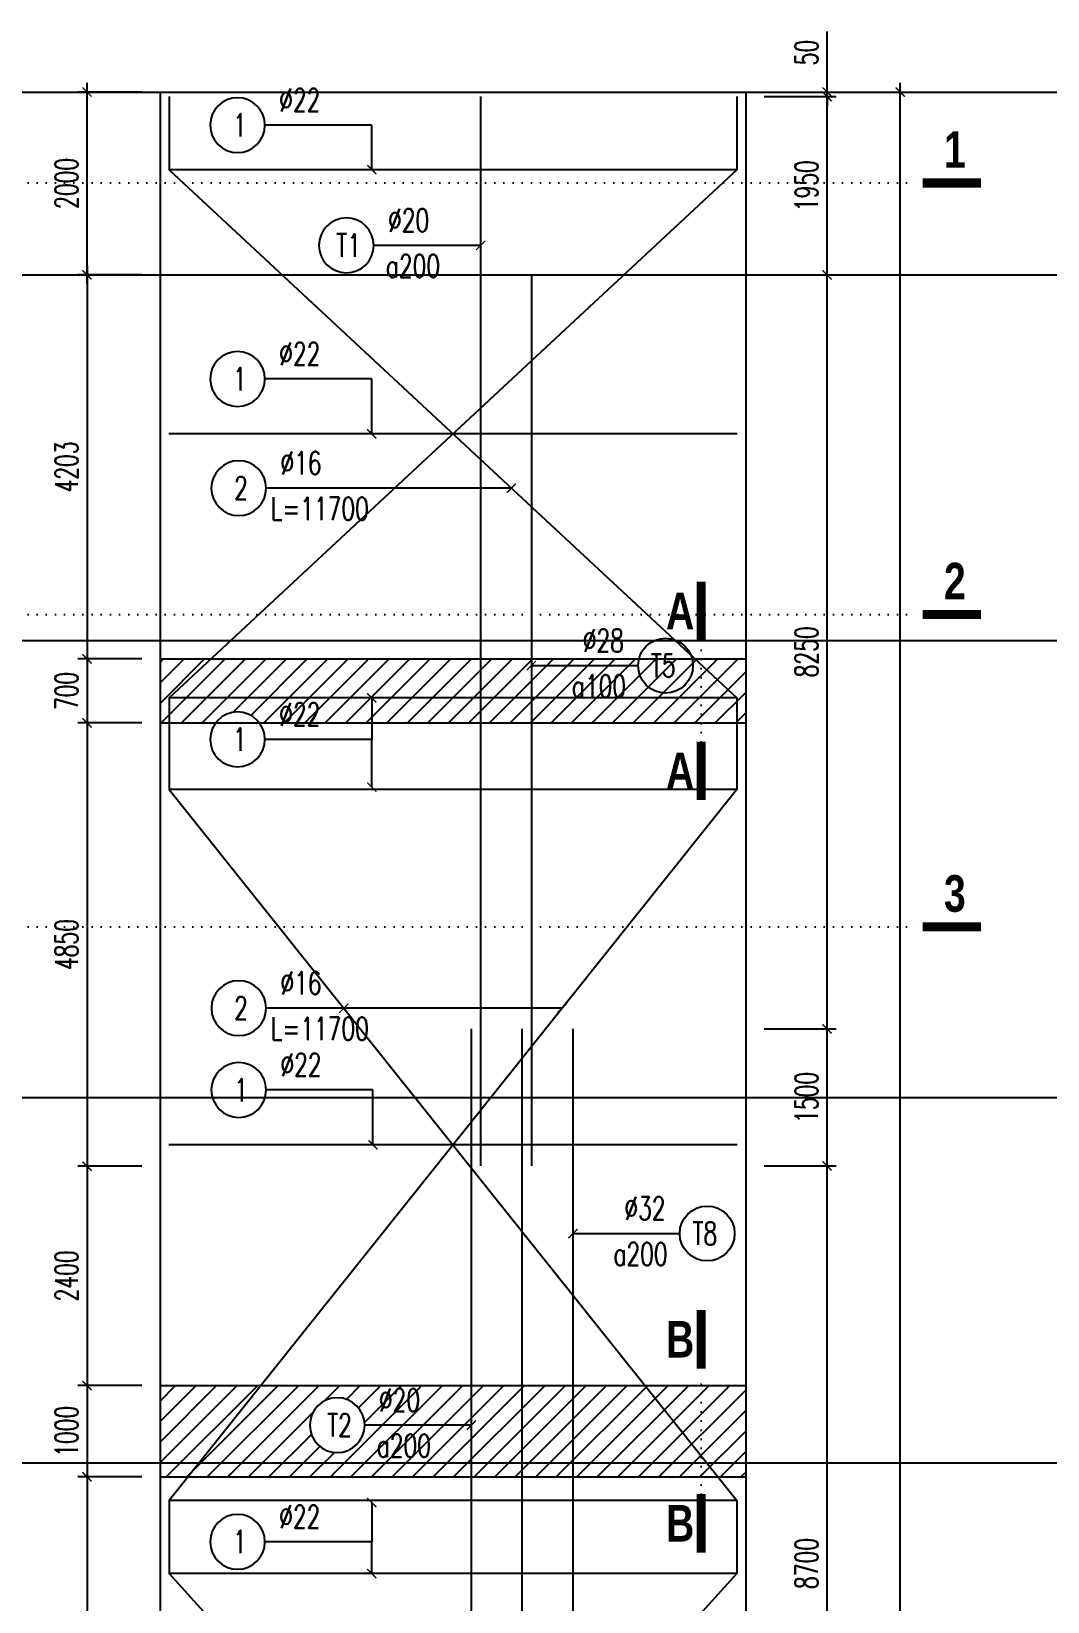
# Model space of a CAD drawing. Header units: millimetres. Extents: x -143570 to 58447, y -1448440 to -1202244.
# Drawn here: x -100369 to -89255, y -1231995 to -1214815 of the extents above; entities that cross this region are included whole.
import ezdxf
from ezdxf.enums import TextEntityAlignment as Align

# ---------------------------------------------------------------- set-up
doc = ezdxf.new("R2010")
doc.units = ezdxf.units.MM
doc.header["$LTSCALE"] = 30
doc.header["$PDMODE"] = 3
doc.linetypes.add('DOT', pattern=[0.25, 0, -0.25])
doc.layers.get('0').update_dxf_attribs({"lineweight": 9})
doc.layers.get('Defpoints').update_dxf_attribs({"lineweight": 9})
for name, color, linetype in [('ccu11-Chidan', 9, 'Continuous'), ('ccu11-Cotthep', 9, 'Continuous'), ('ccu11-Dim', 8, 'Continuous'), ('ccu11-Hatch', 8, 'Continuous'), ('ccu11-Manh', 8, 'Continuous'), ('ccu11-Thay', 7, 'Continuous'), ('ccu11-Thep', 4, 'Continuous'), ('ccu11-Thepdai', 6, 'Continuous')]:
    doc.layers.add(name, color=color, linetype=linetype)
doc.styles.add('ccu11-dim', font='vnsimli.shx', dxfattribs={"width": 0.65, "bigfont": 'bigfont.shx'})
doc.styles.add('ccu11-VnAvH-B', font='')
doc.styles.add('ccu11-vnsimple', font='vnsimple.shx', dxfattribs={"bigfont": 'bigfont.shx'})
doc.styles.add('ccu11_simli', font='vnsimli.shx', dxfattribs={"width": 0.8})
doc.styles.add('VnHelvetlnsH', font='')
doc.styles.get('ccu11-VnAvH-B').set_extended_font_data('.VnAvantH', bold=True)
doc.styles.get('VnHelvetlnsH').set_extended_font_data('.VnHelvetInsH', bold=True)
doc.dimstyles.new('ccu11-100', dxfattribs={"dimscale": 100, "dimtxt": 2.5, "dimasz": 1, "dimexe": 1, "dimexo": 2, "dimgap": 1, "dimtad": 1, "dimdec": 0, "dimdsep": 46, "dimtxsty": 'ccu11-dim', "dimblk": 'ARCHTICK', "dimcen": -1, "dimdle": 1, "dimclrd": 256, "dimclre": 256, "dimclrt": 3, "dimadec": 0, "dimazin": 2, "dimtfac": 0.1, "dimtdec": 0, "dimtmove": 0, "dimatfit": 1, "dimldrblk": 'ARCHTICK', "dimfxl": 1, "dimtvp": 0.833333, "dimtolj": 1, "dimtzin": 12, "dimarcsym": 0})
doc.dimstyles.new('ccu11-100(d16a100)', dxfattribs={"dimscale": 100, "dimtxt": 2.5, "dimasz": 1, "dimexe": 1, "dimexo": 2, "dimgap": 0.8, "dimtad": 1, "dimdec": 1, "dimdsep": 46, "dimtxsty": 'ccu11-dim', "dimblk": 'ARCHTICK', "dimcen": -1, "dimdle": 1, "dimclrd": 256, "dimclre": 256, "dimclrt": 3, "dimadec": 0, "dimazin": 2, "dimtfac": 0.1, "dimtdec": 1, "dimtmove": 0, "dimatfit": 1, "dimldrblk": 'ARCHTICK', "dimfxl": 1, "dimtvp": 0.833333, "dimtolj": 1, "dimtzin": 12, "dimarcsym": 0})

# ---------------------------------------------------------------- blocks, each defined once
blk = doc.blocks.new('_ARCHTICK')
at = {"color": 0, "linetype": 'ByBlock', "const_width": 0.15}
blk.add_lwpolyline([(-0.5, -0.5), (0.5, 0.5)], dxfattribs=at)
blk = doc.blocks.new('*D243')
at = {"layer": 'ccu11-Dim', "lineweight": -2, "transparency": 16777216}
for p, q in [((-99161, -1217478), (-99861, -1217478)), ((-99761, -1217378), (-99761, -1221781)), ((-99162, -1221681), (-99861, -1221681))]:
    blk.add_line(p, q, dxfattribs=at)
at = {"layer": 'Defpoints', "color": 0, "transparency": 16777216}
for p in [(-98961, -1217478), (-99761, -1221681), (-98962, -1221681)]:
    blk.add_point(p, dxfattribs=at)
at = {"layer": 'ccu11-Dim', "lineweight": -2, "transparency": 16777216, "xscale": 100, "yscale": 100, "zscale": 100}
for p, rotation in [((-99761, -1217478), 90), ((-99761, -1221681), 270)]:
    blk.add_blockref('_ARCHTICK', p, dxfattribs=dict(at, rotation=rotation))
at = {"layer": 'ccu11-Dim', "color": 3, "transparency": 16777216, "insert": (-99986, -1219580), "char_height": 250, "attachment_point": 5, "rotation": 90, "style": 'ccu11-dim'}
blk.add_mtext('\\A1;4203', dxfattribs=at)
blk = doc.blocks.new('*U9')
at = {"color": 3, "linetype": 'DOT', "ltscale": 10}
blk.add_line((0, 451), (0, 1283), dxfattribs=at)
at = {"color": 4, "const_width": 75}
for points in [[(0, 1763), (0, 1283)], [(0, 451), (0, -29)]]:
    blk.add_lwpolyline(points, dxfattribs=at)
at = {"color": 31, "style": 'VnHelvetlnsH'}
for tag, p in [('MC1', (-172, 1523)), ('MC2', (-172, 211))]:
    blk.add_attdef(tag, text='', height=300, dxfattribs=at).set_placement(p, align=Align.MIDDLE_CENTER)
blk = doc.blocks.new('*D244')
at = {"layer": 'ccu11-Dim', "lineweight": -2, "transparency": 16777216}
for p, q in [((-91667, -1215478), (-91667, -1214815)), ((-92355, -1215478), (-91567, -1215478)), ((-92355, -1215528), (-91567, -1215528)), ((-91667, -1215528), (-91667, -1215478)), ((-91667, -1215528), (-91667, -1215628))]:
    blk.add_line(p, q, dxfattribs=at)
at = {"layer": 'Defpoints', "color": 0, "transparency": 16777216}
for p in [(-92555, -1215478), (-92555, -1215528), (-91667, -1215478)]:
    blk.add_point(p, dxfattribs=at)
at = {"layer": 'ccu11-Dim', "lineweight": -2, "transparency": 16777216, "xscale": 100, "yscale": 100, "zscale": 100}
for p, rotation in [((-91667, -1215478), 270), ((-91667, -1215528), 90)]:
    blk.add_blockref('_ARCHTICK', p, dxfattribs=dict(at, rotation=rotation))
at = {"layer": 'ccu11-Dim', "color": 3, "transparency": 16777216, "insert": (-91892, -1215046), "char_height": 250, "attachment_point": 5, "rotation": 90, "style": 'ccu11-dim'}
blk.add_mtext('\\A1;50', dxfattribs=at)
blk = doc.blocks.new('*D245')
at = {"layer": 'ccu11-Dim', "lineweight": -2, "transparency": 16777216}
for p, q in [((-90867, -1251578), (-90867, -1215378)), ((-91467, -1215478), (-90767, -1215478)), ((-91467, -1251478), (-90767, -1251478))]:
    blk.add_line(p, q, dxfattribs=at)
at = {"layer": 'Defpoints', "color": 0, "transparency": 16777216}
for p in [(-91667, -1215478), (-90867, -1215478), (-91667, -1251478)]:
    blk.add_point(p, dxfattribs=at)
at = {"layer": 'ccu11-Dim', "lineweight": -2, "transparency": 16777216, "xscale": 100, "yscale": 100, "zscale": 100}
for p, rotation in [((-90867, -1215478), 90), ((-90867, -1251478), 270)]:
    blk.add_blockref('_ARCHTICK', p, dxfattribs=dict(at, rotation=rotation))
at = {"layer": 'ccu11-Dim', "color": 3, "transparency": 16777216, "insert": (-91092, -1233478), "char_height": 250, "attachment_point": 5, "rotation": 90, "style": 'ccu11-dim'}
blk.add_mtext('\\A1;36000', dxfattribs=at)
blk = doc.blocks.new('SHD')
at = {"layer": 'ccu11-Cotthep'}
blk.add_circle((300, 0), 300, dxfattribs=at)
at = {"layer": 'ccu11-Cotthep', "color": 31, "style": 'ccu11_simli', "width": 0.8}
blk.add_attdef('DK', text='', height=250, dxfattribs=at).set_placement((-101, 65), align=Align.BOTTOM_RIGHT)
blk.add_attdef('KH', text='', height=250, dxfattribs=at).set_placement((300, 0), align=Align.MIDDLE)
blk.add_attdef('KC', text='', height=250, dxfattribs=at).set_placement((-101, -142), align=Align.TOP_RIGHT)
blk = doc.blocks.new('*D246')
at = {"layer": 'ccu11-Dim', "lineweight": -2, "transparency": 16777216}
for p, q in [((-99761, -1229531), (-99761, -1230731)), ((-99162, -1229631), (-99861, -1229631)), ((-99161, -1230631), (-99861, -1230631))]:
    blk.add_line(p, q, dxfattribs=at)
at = {"layer": 'Defpoints', "color": 0, "transparency": 16777216}
for p in [(-98962, -1229631), (-99761, -1230631), (-98961, -1230631)]:
    blk.add_point(p, dxfattribs=at)
at = {"layer": 'ccu11-Dim', "lineweight": -2, "transparency": 16777216, "xscale": 100, "yscale": 100, "zscale": 100}
for p, rotation in [((-99761, -1229631), 90), ((-99761, -1230631), 270)]:
    blk.add_blockref('_ARCHTICK', p, dxfattribs=dict(at, rotation=rotation))
at = {"layer": 'ccu11-Dim', "color": 3, "transparency": 16777216, "insert": (-99986, -1230131), "char_height": 250, "attachment_point": 5, "rotation": 90, "style": 'ccu11-dim'}
blk.add_mtext('\\A1;1000', dxfattribs=at)
blk = doc.blocks.new('*U18')
at = {"color": 3, "linetype": 'DOT', "ltscale": 10}
blk.add_line((0, 253), (0, 1283), dxfattribs=at)
at = {"color": 4, "const_width": 75}
for points in [[(0, 1763), (0, 1283)], [(0, 253), (0, -227)]]:
    blk.add_lwpolyline(points, dxfattribs=at)
at = {"color": 31, "style": 'VnHelvetlnsH'}
for tag, p in [('MC1', (-172, 1523)), ('MC2', (-172, 13))]:
    blk.add_attdef(tag, text='', height=300, dxfattribs=at).set_placement(p, align=Align.MIDDLE_CENTER)
blk = doc.blocks.new('*D253')
at = {"layer": 'ccu11-Dim', "lineweight": -2, "transparency": 16777216}
for p, q in [((-99761, -1222281), (-99761, -1227331)), ((-99161, -1222381), (-99861, -1222381)), ((-99161, -1227231), (-99861, -1227231))]:
    blk.add_line(p, q, dxfattribs=at)
at = {"layer": 'Defpoints', "color": 0, "transparency": 16777216}
for p in [(-98961, -1222381), (-99761, -1227231), (-98961, -1227231)]:
    blk.add_point(p, dxfattribs=at)
at = {"layer": 'ccu11-Dim', "lineweight": -2, "transparency": 16777216, "xscale": 100, "yscale": 100, "zscale": 100}
for p, rotation in [((-99761, -1222381), 90), ((-99761, -1227231), 270)]:
    blk.add_blockref('_ARCHTICK', p, dxfattribs=dict(at, rotation=rotation))
at = {"layer": 'ccu11-Dim', "color": 3, "transparency": 16777216, "insert": (-99986, -1224806), "char_height": 250, "attachment_point": 5, "rotation": 90, "style": 'ccu11-dim'}
blk.add_mtext('\\A1;4850', dxfattribs=at)
blk = doc.blocks.new('*D254')
at = {"layer": 'ccu11-Dim', "lineweight": -2, "transparency": 16777216}
for p, q in [((-99761, -1217578), (-99761, -1215378)), ((-99161, -1215478), (-99861, -1215478)), ((-99161, -1217478), (-99861, -1217478))]:
    blk.add_line(p, q, dxfattribs=at)
at = {"layer": 'Defpoints', "color": 0, "transparency": 16777216}
for p in [(-99761, -1215478), (-98961, -1215478), (-98961, -1217478)]:
    blk.add_point(p, dxfattribs=at)
at = {"layer": 'ccu11-Dim', "lineweight": -2, "transparency": 16777216, "xscale": 100, "yscale": 100, "zscale": 100}
for p, rotation in [((-99761, -1215478), 90), ((-99761, -1217478), 270)]:
    blk.add_blockref('_ARCHTICK', p, dxfattribs=dict(at, rotation=rotation))
at = {"layer": 'ccu11-Dim', "color": 3, "transparency": 16777216, "insert": (-99986, -1216478), "char_height": 250, "attachment_point": 5, "rotation": 90, "style": 'ccu11-dim'}
blk.add_mtext('\\A1;2000', dxfattribs=at)
blk = doc.blocks.new('*D255')
at = {"layer": 'ccu11-Dim', "lineweight": -2, "transparency": 16777216}
for p, q in [((-99761, -1221581), (-99761, -1222481)), ((-99162, -1221681), (-99861, -1221681)), ((-99162, -1222381), (-99861, -1222381))]:
    blk.add_line(p, q, dxfattribs=at)
at = {"layer": 'Defpoints', "color": 0, "transparency": 16777216}
for p in [(-98962, -1221681), (-99761, -1222381), (-98962, -1222381)]:
    blk.add_point(p, dxfattribs=at)
at = {"layer": 'ccu11-Dim', "lineweight": -2, "transparency": 16777216, "xscale": 100, "yscale": 100, "zscale": 100}
for p, rotation in [((-99761, -1221681), 90), ((-99761, -1222381), 270)]:
    blk.add_blockref('_ARCHTICK', p, dxfattribs=dict(at, rotation=rotation))
at = {"layer": 'ccu11-Dim', "color": 3, "transparency": 16777216, "insert": (-99986, -1222031), "char_height": 250, "attachment_point": 5, "rotation": 90, "style": 'ccu11-dim'}
blk.add_mtext('\\A1;700', dxfattribs=at)
blk = doc.blocks.new('*D256')
at = {"layer": 'ccu11-Dim', "lineweight": -2, "transparency": 16777216}
for p, q in [((-99761, -1227131), (-99761, -1229731)), ((-99161, -1227231), (-99861, -1227231)), ((-99162, -1229631), (-99861, -1229631))]:
    blk.add_line(p, q, dxfattribs=at)
at = {"layer": 'Defpoints', "color": 0, "transparency": 16777216}
for p in [(-98961, -1227231), (-99761, -1229631), (-98962, -1229631)]:
    blk.add_point(p, dxfattribs=at)
at = {"layer": 'ccu11-Dim', "lineweight": -2, "transparency": 16777216, "xscale": 100, "yscale": 100, "zscale": 100}
for p, rotation in [((-99761, -1227231), 90), ((-99761, -1229631), 270)]:
    blk.add_blockref('_ARCHTICK', p, dxfattribs=dict(at, rotation=rotation))
at = {"layer": 'ccu11-Dim', "color": 3, "transparency": 16777216, "insert": (-99986, -1228431), "char_height": 250, "attachment_point": 5, "rotation": 90, "style": 'ccu11-dim'}
blk.add_mtext('\\A1;2400', dxfattribs=at)
blk = doc.blocks.new('*D257')
at = {"layer": 'ccu11-Dim', "lineweight": -2, "transparency": 16777216}
for p, q in [((-99761, -1230528), (-99761, -1242628)), ((-99161, -1230628), (-99861, -1230628)), ((-99161, -1242528), (-99861, -1242528))]:
    blk.add_line(p, q, dxfattribs=at)
at = {"layer": 'Defpoints', "color": 0, "transparency": 16777216}
for p in [(-98961, -1230628), (-99761, -1242528), (-98961, -1242528)]:
    blk.add_point(p, dxfattribs=at)
at = {"layer": 'ccu11-Dim', "lineweight": -2, "transparency": 16777216, "xscale": 100, "yscale": 100, "zscale": 100}
for p, rotation in [((-99761, -1230628), 90), ((-99761, -1242528), 270)]:
    blk.add_blockref('_ARCHTICK', p, dxfattribs=dict(at, rotation=rotation))
at = {"layer": 'ccu11-Dim', "color": 3, "transparency": 16777216, "insert": (-99986, -1236578), "char_height": 250, "attachment_point": 5, "rotation": 90, "style": 'ccu11-dim'}
blk.add_mtext('\\A1;11900', dxfattribs=at)
blk = doc.blocks.new('*D267')
at = {"layer": 'ccu11-Dim', "lineweight": -2, "transparency": 16777216}
for p, q in [((-91667, -1236028), (-91667, -1227128)), ((-92355, -1227228), (-91567, -1227228)), ((-92355, -1235928), (-91567, -1235928))]:
    blk.add_line(p, q, dxfattribs=at)
at = {"layer": 'Defpoints', "color": 0, "transparency": 16777216}
for p in [(-92555, -1227228), (-91667, -1227228), (-92555, -1235928)]:
    blk.add_point(p, dxfattribs=at)
at = {"layer": 'ccu11-Dim', "lineweight": -2, "transparency": 16777216, "xscale": 100, "yscale": 100, "zscale": 100}
for p, rotation in [((-91667, -1227228), 90), ((-91667, -1235928), 270)]:
    blk.add_blockref('_ARCHTICK', p, dxfattribs=dict(at, rotation=rotation))
at = {"layer": 'ccu11-Dim', "color": 3, "transparency": 16777216, "insert": (-91892, -1231578), "char_height": 250, "attachment_point": 5, "rotation": 90, "style": 'ccu11-dim'}
blk.add_mtext('\\A1;8700', dxfattribs=at)
blk = doc.blocks.new('*D268')
at = {"layer": 'ccu11-Dim', "lineweight": -2, "transparency": 16777216}
for p, q in [((-92355, -1225728), (-91567, -1225728)), ((-91667, -1227328), (-91667, -1225628)), ((-92355, -1227228), (-91567, -1227228))]:
    blk.add_line(p, q, dxfattribs=at)
at = {"layer": 'Defpoints', "color": 0, "transparency": 16777216}
for p in [(-92555, -1225728), (-91667, -1225728), (-92555, -1227228)]:
    blk.add_point(p, dxfattribs=at)
at = {"layer": 'ccu11-Dim', "lineweight": -2, "transparency": 16777216, "xscale": 100, "yscale": 100, "zscale": 100}
for p, rotation in [((-91667, -1225728), 90), ((-91667, -1227228), 270)]:
    blk.add_blockref('_ARCHTICK', p, dxfattribs=dict(at, rotation=rotation))
at = {"layer": 'ccu11-Dim', "color": 3, "transparency": 16777216, "insert": (-91892, -1226478), "char_height": 250, "attachment_point": 5, "rotation": 90, "style": 'ccu11-dim'}
blk.add_mtext('\\A1;1500', dxfattribs=at)
blk = doc.blocks.new('*D269')
at = {"layer": 'ccu11-Dim', "lineweight": -2, "transparency": 16777216}
for p, q in [((-92355, -1217478), (-91567, -1217478)), ((-91667, -1225828), (-91667, -1217378)), ((-92355, -1225728), (-91567, -1225728))]:
    blk.add_line(p, q, dxfattribs=at)
at = {"layer": 'Defpoints', "color": 0, "transparency": 16777216}
for p in [(-92555, -1217478), (-91667, -1217478), (-92555, -1225728)]:
    blk.add_point(p, dxfattribs=at)
at = {"layer": 'ccu11-Dim', "lineweight": -2, "transparency": 16777216, "xscale": 100, "yscale": 100, "zscale": 100}
for p, rotation in [((-91667, -1217478), 90), ((-91667, -1225728), 270)]:
    blk.add_blockref('_ARCHTICK', p, dxfattribs=dict(at, rotation=rotation))
at = {"layer": 'ccu11-Dim', "color": 3, "transparency": 16777216, "insert": (-91892, -1221603), "char_height": 250, "attachment_point": 5, "rotation": 90, "style": 'ccu11-dim'}
blk.add_mtext('\\A1;8250', dxfattribs=at)
blk = doc.blocks.new('*D270')
at = {"layer": 'ccu11-Dim', "lineweight": -2, "transparency": 16777216}
for p, q in [((-91667, -1217578), (-91667, -1215428)), ((-92355, -1215528), (-91567, -1215528)), ((-92355, -1217478), (-91567, -1217478))]:
    blk.add_line(p, q, dxfattribs=at)
at = {"layer": 'Defpoints', "color": 0, "transparency": 16777216}
for p in [(-92555, -1215528), (-91667, -1215528), (-92555, -1217478)]:
    blk.add_point(p, dxfattribs=at)
at = {"layer": 'ccu11-Dim', "lineweight": -2, "transparency": 16777216, "xscale": 100, "yscale": 100, "zscale": 100}
for p, rotation in [((-91667, -1215528), 90), ((-91667, -1217478), 270)]:
    blk.add_blockref('_ARCHTICK', p, dxfattribs=dict(at, rotation=rotation))
at = {"layer": 'ccu11-Dim', "color": 3, "transparency": 16777216, "insert": (-91892, -1216503), "char_height": 250, "attachment_point": 5, "rotation": 90, "style": 'ccu11-dim'}
blk.add_mtext('\\A1;1950', dxfattribs=at)
blk = doc.blocks.new('*U271')
at = {"color": 3, "linetype": 'DOT', "ltscale": 10}
blk.add_line((-2125, 0), (12722, 0), dxfattribs=at)
at = {"color": 4, "const_width": 75}
for points in [[(-2605, 0), (-2125, 0)], [(12722, 0), (13201, 0)]]:
    blk.add_lwpolyline(points, dxfattribs=at)
at = {"color": 31, "style": 'VnHelvetlnsH'}
for tag, p in [('MC3', (-2341, 274)), ('MC4', (12985, 274))]:
    blk.add_attdef(tag, text='', height=300, dxfattribs=at).set_placement(p, align=Align.MIDDLE_CENTER)
blk = doc.blocks.new('*D1102')
at = {"layer": 'ccu11-Thay', "lineweight": -2, "transparency": 16777216}
for p, q in [((-88571, -1215378), (-88571, -1217578)), ((-109577, -1215478), (-88471, -1215478)), ((-109577, -1217478), (-88471, -1217478))]:
    blk.add_line(p, q, dxfattribs=at)
at = {"layer": 'Defpoints', "color": 0, "transparency": 16777216}
for p in [(-109777, -1215478), (-109777, -1217478), (-88571, -1217478)]:
    blk.add_point(p, dxfattribs=at)
at = {"layer": 'ccu11-Thay', "lineweight": -2, "transparency": 16777216, "xscale": 100, "yscale": 100, "zscale": 100}
for p, rotation in [((-88571, -1215478), 90), ((-88571, -1217478), 270)]:
    blk.add_blockref('_ARCHTICK', p, dxfattribs=dict(at, rotation=rotation))
at = {"layer": 'ccu11-Thay', "color": 3, "transparency": 16777216, "insert": (-88841, -1216478), "char_height": 250, "attachment_point": 5, "rotation": 90, "style": 'ccu11-dim'}
blk.add_mtext('\\A1;2000(`16A100)', dxfattribs=at)
blk = doc.blocks.new('*D1103')
at = {"layer": 'ccu11-Thay', "lineweight": -2, "transparency": 16777216}
for p, q in [((-88120, -1215378), (-88120, -1221578)), ((-109577, -1215478), (-88020, -1215478)), ((-109577, -1221478), (-88020, -1221478))]:
    blk.add_line(p, q, dxfattribs=at)
at = {"layer": 'Defpoints', "color": 0, "transparency": 16777216}
for p in [(-109777, -1215478), (-109777, -1221478), (-88120, -1221478)]:
    blk.add_point(p, dxfattribs=at)
at = {"layer": 'ccu11-Thay', "lineweight": -2, "transparency": 16777216, "xscale": 100, "yscale": 100, "zscale": 100}
for p, rotation in [((-88120, -1215478), 90), ((-88120, -1221478), 270)]:
    blk.add_blockref('_ARCHTICK', p, dxfattribs=dict(at, rotation=rotation))
at = {"layer": 'ccu11-Thay', "color": 3, "transparency": 16777216, "insert": (-88391, -1218478), "char_height": 250, "attachment_point": 5, "rotation": 90, "style": 'ccu11-dim'}
blk.add_mtext('\\A1;6000(`16A100)', dxfattribs=at)
blk = doc.blocks.new('*D1105')
at = {"layer": 'ccu11-Thay', "lineweight": -2, "transparency": 16777216}
for p, q in [((-85548, -1215378), (-85548, -1230578)), ((-109577, -1215478), (-85448, -1215478)), ((-109577, -1230478), (-85448, -1230478))]:
    blk.add_line(p, q, dxfattribs=at)
at = {"layer": 'Defpoints', "color": 0, "transparency": 16777216}
for p in [(-109777, -1215478), (-109777, -1230478), (-85548, -1230478)]:
    blk.add_point(p, dxfattribs=at)
at = {"layer": 'ccu11-Thay', "lineweight": -2, "transparency": 16777216, "xscale": 100, "yscale": 100, "zscale": 100}
for p, rotation in [((-85548, -1215478), 90), ((-85548, -1230478), 270)]:
    blk.add_blockref('_ARCHTICK', p, dxfattribs=dict(at, rotation=rotation))
at = {"layer": 'ccu11-Thay', "color": 3, "transparency": 16777216, "insert": (-85818, -1222978), "char_height": 250, "attachment_point": 5, "rotation": 90, "style": 'ccu11-dim'}
blk.add_mtext('\\A1;15000(`16A100)', dxfattribs=at)
blk = doc.blocks.new('*D1106')
at = {"layer": 'ccu11-Thay', "lineweight": -2, "transparency": 16777216}
for p, q in [((-87360, -1215378), (-87360, -1226578)), ((-109577, -1215478), (-87260, -1215478)), ((-109577, -1226478), (-87260, -1226478))]:
    blk.add_line(p, q, dxfattribs=at)
at = {"layer": 'Defpoints', "color": 0, "transparency": 16777216}
for p in [(-109777, -1215478), (-109777, -1226478), (-87360, -1226478)]:
    blk.add_point(p, dxfattribs=at)
at = {"layer": 'ccu11-Thay', "lineweight": -2, "transparency": 16777216, "xscale": 100, "yscale": 100, "zscale": 100}
for p, rotation in [((-87360, -1215478), 90), ((-87360, -1226478), 270)]:
    blk.add_blockref('_ARCHTICK', p, dxfattribs=dict(at, rotation=rotation))
at = {"layer": 'ccu11-Thay', "color": 3, "transparency": 16777216, "insert": (-87631, -1220978), "char_height": 250, "attachment_point": 5, "rotation": 90, "style": 'ccu11-dim'}
blk.add_mtext('\\A1;11000(`16A100)', dxfattribs=at)
blk = doc.blocks.new('*D1107')
at = {"layer": 'ccu11-Thay', "lineweight": -2, "transparency": 16777216}
for p, q in [((-85031, -1215378), (-85031, -1242578)), ((-109577, -1215478), (-84931, -1215478)), ((-109577, -1242478), (-84931, -1242478))]:
    blk.add_line(p, q, dxfattribs=at)
at = {"layer": 'Defpoints', "color": 0, "transparency": 16777216}
for p in [(-109777, -1215478), (-109777, -1242478), (-85031, -1242478)]:
    blk.add_point(p, dxfattribs=at)
at = {"layer": 'ccu11-Thay', "lineweight": -2, "transparency": 16777216, "xscale": 100, "yscale": 100, "zscale": 100}
for p, rotation in [((-85031, -1215478), 90), ((-85031, -1242478), 270)]:
    blk.add_blockref('_ARCHTICK', p, dxfattribs=dict(at, rotation=rotation))
at = {"layer": 'ccu11-Thay', "color": 3, "transparency": 16777216, "insert": (-85301, -1228978), "char_height": 250, "attachment_point": 5, "rotation": 90, "style": 'ccu11-dim'}
blk.add_mtext('\\A1;27000(`16A100)', dxfattribs=at)

msp = doc.modelspace()

# ---------------------------------------------------------------- hatches: boundary and pattern name
at = {"layer": 'ccu11-Hatch'}
h = msp.add_hatch(dxfattribs=at)
h.set_pattern_fill('ANSI31', color=256, scale=50)
h.paths.add_polyline_path([(-98403.64, -1221681.2), (-98961.46, -1221681.2), (-98961.46, -1222381.2), (-98861.46, -1222381.2), (-98861.46, -1222307.69), (-98861.46, -1222107.55)])
h.paths.add_polyline_path([(-95456.26, -1222107.55), (-98861.46, -1222107.55), (-98861.46, -1222381.2), (-98354.43, -1222381.2, -0.5002289), (-97874.29, -1222381.2), (-95456.26, -1222381.2)])
h.paths.add_polyline_path([(-95456.26, -1221681.2), (-98403.64, -1221681.2), (-98861.46, -1222107.55), (-95456.26, -1222107.55)])
h.paths.add_polyline_path([(-94901.26, -1221681.2), (-95456.26, -1221681.2), (-95456.26, -1222107.55), (-94901.26, -1222107.55)])
h.paths.add_polyline_path([(-94901.26, -1222107.55), (-95456.26, -1222107.55), (-95456.26, -1222381.2), (-94901.26, -1222381.2)])
h.paths.add_polyline_path([(-92655.26, -1222107.55), (-94901.26, -1222107.55), (-94901.26, -1222381.2), (-92655.26, -1222381.2), (-92655.26, -1222307.69)])
h.paths.add_polyline_path([(-93113.08, -1221681.2), (-94901.26, -1221681.2), (-94901.26, -1222107.55), (-92655.26, -1222107.55)])
h.paths.add_polyline_path([(-92555.26, -1221681.2), (-93113.08, -1221681.2), (-92655.26, -1222107.55), (-92655.26, -1222381.2), (-92555.26, -1222381.2)])
h.paths.add_polyline_path([(-94511.75, -1222166.62), (-93811.75, -1222166.62), (-93811.75, -1221791.62), (-94511.75, -1221791.62)], flags=9)
h.paths.add_polyline_path([(-93654, -1221941.62), (-93262.34, -1221941.62), (-93262.34, -1221566.62), (-93654, -1221566.62)], flags=9)
h = msp.add_hatch(dxfattribs=at)
h.set_pattern_fill('ANSI31', color=256, scale=50)
h.paths.add_polyline_path([(-97859.52, -1229631.2), (-98961.46, -1229631.2), (-98961.46, -1230631.2), (-98657.28, -1230631.2)])
h.paths.add_polyline_path([(-95556.26, -1229631.2), (-97859.52, -1229631.2), (-98657.28, -1230631.2), (-95556.26, -1230631.2)])
h.paths.add_polyline_path([(-97324.05, -1230064.09, -1), (-96724.05, -1230064.09, -1)], flags=16)
h.paths.add_polyline_path([(-95001.26, -1229631.2), (-95556.26, -1229631.2), (-95556.26, -1230631.2), (-95001.26, -1230631.2)])
h.paths.add_polyline_path([(-94446.26, -1229631.2), (-95001.26, -1229631.2), (-95001.26, -1230631.2), (-94446.26, -1230631.2)])
h.paths.add_polyline_path([(-93657.19, -1229631.2), (-94446.26, -1229631.2), (-94446.26, -1230631.2), (-93044.28, -1230631.2), (-93044.28, -1230399.51)])
h.paths.add_polyline_path([(-93044.28, -1229631.2), (-93657.19, -1229631.2), (-93044.28, -1230399.51)], flags=17)
h.paths.add_polyline_path([(-93044.28, -1230399.51), (-93044.28, -1230631.2), (-92859.44, -1230631.2)], flags=17)
h.paths.add_polyline_path([(-92555.26, -1229631.2), (-93044.28, -1229631.2), (-93044.28, -1230399.51), (-92859.44, -1230631.2), (-92555.26, -1230631.2)])
h.paths.add_polyline_path([(-96614.1, -1230018.26), (-96072.44, -1230018.26), (-96072.44, -1229643.26), (-96614.1, -1229643.26)], flags=24)
h.paths.add_polyline_path([(-96662.14, -1230476.59), (-95928.81, -1230476.59), (-95928.81, -1230101.59), (-96662.14, -1230101.59)], flags=24)
h.paths.add_polyline_path([(-97194.89, -1230251.59), (-96803.22, -1230251.59), (-96803.22, -1229876.59), (-97194.89, -1229876.59)], flags=8)

# ---------------------------------------------------------------- linework, layer by layer
at = {"layer": 'ccu11-Thay'}
for p, q in [((-98961.46, -1215477.87), (-98961.46, -1251477.91)), ((-98961.46, -1215477.87), (-92555.26, -1215477.87)), ((-92555.26, -1215477.87), (-92555.26, -1251477.91)), ((-98961.53, -1221681.2), (-92555.26, -1221681.2)), ((-98961.53, -1222381.2), (-92555.26, -1222381.2)), ((-98961.53, -1229631.2), (-92555.26, -1229631.2)), ((-98961.53, -1230631.2), (-92555.26, -1230631.2))]:
    msp.add_line(p, q, dxfattribs=at)
at = {"layer": 'ccu11-Thep'}
for p, q in [((-95456.26, -1215527.87), (-95456.26, -1227227.87)), ((-94901.26, -1217477.87), (-94901.26, -1227227.87)), ((-94446.26, -1225727.87), (-94446.26, -1237427.87))]:
    msp.add_line(p, q, dxfattribs=at)
for points in [[(-95556.26, -1237427.87), (-95556.26, -1225727.87)], [(-95001.26, -1237427.87), (-95001.26, -1225727.87)]]:
    msp.add_lwpolyline(points, dxfattribs=at)
at = {"layer": 'ccu11-Thepdai', "ltscale": 25}
for p, q in [((-92655.26, -1216327.96), (-98861.46, -1216327.96)), ((-92648.88, -1219217.75), (-98867.84, -1219217.75)), ((-92655.26, -1222107.55), (-98861.46, -1222107.55)), ((-92655.26, -1223107.55), (-98861.46, -1223107.55)), ((-92648.88, -1226997.35), (-98867.84, -1226997.35)), ((-92655.26, -1230887.15), (-98861.46, -1230887.15)), ((-92655.26, -1231687.15), (-98861.46, -1231687.15))]:
    msp.add_line(p, q, dxfattribs=at)
for points in [[(-98861.46, -1215528.09), (-98861.46, -1216327.96), (-92655.26, -1222107.55), (-92655.26, -1222907.55)], [(-92655.26, -1215528.09), (-92655.26, -1216327.96), (-98861.46, -1222107.55), (-98861.46, -1222907.55)], [(-98861.46, -1222307.69), (-98861.46, -1223107.55), (-92655.26, -1230887.15), (-92655.26, -1231687.15)], [(-92655.26, -1222307.69), (-92655.26, -1223107.55), (-98861.46, -1230887.15), (-98861.46, -1231687.15)], [(-98861.46, -1230887.28), (-98861.46, -1231687.15), (-92668.05, -1238556.35), (-92668.05, -1239276.74)], [(-92655.26, -1230887.28), (-92655.26, -1231687.15), (-98861.46, -1238556.35), (-98861.46, -1239276.74)]]:
    msp.add_lwpolyline(points, dxfattribs=at)

# ---------------------------------------------------------------- block references
at = {"layer": 'ccu11-Chidan'}
ref = msp.add_blockref('*U271', (-107582.91, -1216472.99), dxfattribs=dict(at, xscale=1.333333333335759, yscale=1.333333333335759, zscale=1.333333333335759))
ref.add_attrib('MC4', '1', dxfattribs={"layer": '0', "color": 31, "height": 400, "style": 'ccu11-VnAvH-B', "width": 0.8}).set_placement((-90269.19, -1216107.46), align=Align.MIDDLE_CENTER)
ref.add_attrib('MC3', '1', dxfattribs={"layer": '0', "color": 31, "height": 400, "style": 'ccu11-VnAvH-B', "width": 0.8}).set_placement((-110704.27, -1216107.46), align=Align.MIDDLE_CENTER)
ref = msp.add_blockref('*U271', (-107582.91, -1221194.98), dxfattribs=dict(at, xscale=1.333333333335759, yscale=1.333333333335759, zscale=1.333333333335759))
ref.add_attrib('MC4', '2', dxfattribs={"layer": '0', "color": 31, "height": 400, "style": 'ccu11-VnAvH-B', "width": 0.8}).set_placement((-90269.19, -1220829.45), align=Align.MIDDLE_CENTER)
ref.add_attrib('MC3', '2', dxfattribs={"layer": '0', "color": 31, "height": 400, "style": 'ccu11-VnAvH-B', "width": 0.8}).set_placement((-110704.27, -1220829.45), align=Align.MIDDLE_CENTER)
ref = msp.add_blockref('*U9', (-93044.28, -1223187.28), dxfattribs=dict(at, xscale=1.333333333335759, yscale=1.333333333335759, zscale=1.333333333335759))
ref.add_attrib('MC2', 'A', dxfattribs={"layer": '0', "color": 31, "height": 400, "style": 'ccu11-VnAvH-B', "width": 0.8}).set_placement((-93274.09, -1222905.52), align=Align.MIDDLE_CENTER)
ref.add_attrib('MC1', 'A', dxfattribs={"layer": '0', "color": 31, "height": 400, "style": 'ccu11-VnAvH-B', "width": 0.8}).set_placement((-93274.09, -1221156.14), align=Align.MIDDLE_CENTER)
ref = msp.add_blockref('*U271', (-107582.91, -1224612.06), dxfattribs=dict(at, xscale=1.333333333335759, yscale=1.333333333335759, zscale=1.333333333335759))
ref.add_attrib('MC4', '3', dxfattribs={"layer": '0', "color": 31, "height": 400, "style": 'ccu11-VnAvH-B', "width": 0.8}).set_placement((-90269.19, -1224246.53), align=Align.MIDDLE_CENTER)
ref.add_attrib('MC3', '3', dxfattribs={"layer": '0', "color": 31, "height": 400, "style": 'ccu11-VnAvH-B', "width": 0.8}).set_placement((-110704.27, -1224246.53), align=Align.MIDDLE_CENTER)
ref = msp.add_blockref('*U18', (-93044.28, -1231155.33), dxfattribs=dict(at, xscale=1.333333333335759, yscale=1.333333333335759, zscale=1.333333333335759))
ref.add_attrib('MC2', 'B', dxfattribs={"layer": '0', "color": 31, "height": 400, "style": 'ccu11-VnAvH-B', "width": 0.8}).set_placement((-93274.09, -1231137.46), align=Align.MIDDLE_CENTER)
ref.add_attrib('MC1', 'B', dxfattribs={"layer": '0', "color": 31, "height": 400, "style": 'ccu11-VnAvH-B', "width": 0.8}).set_placement((-93274.09, -1229124.19), align=Align.MIDDLE_CENTER)
at = {"layer": 'ccu11-Cotthep'}
ref = msp.add_blockref('SHD', (-97814.39, -1215840.56), dxfattribs=dict(at, xscale=-1))
ref.add_attrib('KH', '1', dxfattribs={"color": 31, "height": 250, "style": 'ccu11-vnsimple', "width": 0.7}).set_placement((-98089.39, -1215840.56), align=Align.MIDDLE_CENTER)
ref.add_attrib('DK', '`22', dxfattribs={"color": 31, "height": 250, "style": 'ccu11-vnsimple', "width": 0.7}).set_placement((-97433.6, -1215765.56), align=Align.BOTTOM_CENTER)
ref = msp.add_blockref('SHD', (-96624.35, -1217156.12), dxfattribs=dict(at, xscale=-1))
ref.add_attrib('KH', 'T1', dxfattribs={"color": 31, "height": 250, "style": 'ccu11-vnsimple', "width": 0.7}).set_placement((-96899.35, -1217156.12), align=Align.MIDDLE_CENTER)
ref.add_attrib('KC', 'a200', dxfattribs={"color": 31, "height": 250, "style": 'ccu11-vnsimple', "width": 0.7}).set_placement((-96195.77, -1217256.12), align=Align.TOP_CENTER)
ref.add_attrib('DK', '`20', dxfattribs={"color": 31, "height": 250, "style": 'ccu11-vnsimple', "width": 0.7}).set_placement((-96243.57, -1217081.12), align=Align.BOTTOM_CENTER)
ref = msp.add_blockref('SHD', (-97814.36, -1218617.35), dxfattribs=dict(at, xscale=-1))
ref.add_attrib('KH', '1', dxfattribs={"color": 31, "height": 250, "style": 'ccu11-vnsimple', "width": 0.7}).set_placement((-98089.36, -1218617.35), align=Align.MIDDLE_CENTER)
ref.add_attrib('DK', '`22', dxfattribs={"color": 31, "height": 250, "style": 'ccu11-vnsimple', "width": 0.7}).set_placement((-97433.58, -1218542.35), align=Align.BOTTOM_CENTER)
ref = msp.add_blockref('SHD', (-97801.4, -1219812.33), dxfattribs=dict(at, xscale=-1))
ref.add_attrib('KH', '2', dxfattribs={"color": 31, "height": 250, "style": 'ccu11-vnsimple', "width": 0.7}).set_placement((-98076.4, -1219812.33), align=Align.MIDDLE_CENTER)
ref.add_attrib('KC', 'L=11700', dxfattribs={"color": 31, "height": 250, "style": 'ccu11-vnsimple', "width": 0.7}).set_placement((-97215.49, -1219912.33), align=Align.TOP_CENTER)
ref.add_attrib('DK', '`16', dxfattribs={"color": 31, "height": 250, "style": 'ccu11-vnsimple', "width": 0.7}).set_placement((-97420.62, -1219737.33), align=Align.BOTTOM_CENTER)
ref = msp.add_blockref('SHD', (-93733.17, -1221754.12), dxfattribs=at)
ref.add_attrib('KH', 'T5', dxfattribs={"color": 31, "height": 250, "style": 'ccu11-vnsimple', "width": 0.7}).set_placement((-93458.17, -1221754.12), align=Align.MIDDLE_CENTER)
ref.add_attrib('KC', 'a100', dxfattribs={"color": 31, "height": 250, "style": 'ccu11-vnsimple', "width": 0.7}).set_placement((-94161.75, -1221854.12), align=Align.TOP_CENTER)
ref.add_attrib('DK', '`28', dxfattribs={"color": 31, "height": 250, "style": 'ccu11-vnsimple', "width": 0.7}).set_placement((-94113.95, -1221679.12), align=Align.BOTTOM_CENTER)
ref = msp.add_blockref('SHD', (-97814.36, -1222561.11), dxfattribs=dict(at, xscale=-1))
ref.add_attrib('KH', '1', dxfattribs={"color": 31, "height": 250, "style": 'ccu11-vnsimple', "width": 0.7}).set_placement((-98089.36, -1222561.11), align=Align.MIDDLE_CENTER)
ref.add_attrib('DK', '`22', dxfattribs={"color": 31, "height": 250, "style": 'ccu11-vnsimple', "width": 0.7}).set_placement((-97433.58, -1222486.11), align=Align.BOTTOM_CENTER)
ref = msp.add_blockref('SHD', (-97801.13, -1225501.46), dxfattribs=dict(at, xscale=-1))
ref.add_attrib('KH', '2', dxfattribs={"color": 31, "height": 250, "style": 'ccu11-vnsimple', "width": 0.7}).set_placement((-98076.13, -1225501.46), align=Align.MIDDLE_CENTER)
ref.add_attrib('KC', 'L=11700', dxfattribs={"color": 31, "height": 250, "style": 'ccu11-vnsimple', "width": 0.7}).set_placement((-97215.21, -1225601.46), align=Align.TOP_CENTER)
ref.add_attrib('DK', '`16', dxfattribs={"color": 31, "height": 250, "style": 'ccu11-vnsimple', "width": 0.7}).set_placement((-97420.34, -1225426.46), align=Align.BOTTOM_CENTER)
ref = msp.add_blockref('SHD', (-97801.4, -1226396.95), dxfattribs=dict(at, xscale=-1))
ref.add_attrib('KH', '1', dxfattribs={"color": 31, "height": 250, "style": 'ccu11-vnsimple', "width": 0.7}).set_placement((-98076.4, -1226396.95), align=Align.MIDDLE_CENTER)
ref.add_attrib('DK', '`22', dxfattribs={"color": 31, "height": 250, "style": 'ccu11-vnsimple', "width": 0.7}).set_placement((-97420.62, -1226321.95), align=Align.BOTTOM_CENTER)
ref = msp.add_blockref('SHD', (-93278.17, -1227967.01), dxfattribs=at)
ref.add_attrib('KH', 'T8', dxfattribs={"color": 31, "height": 250, "style": 'ccu11-vnsimple', "width": 0.7}).set_placement((-93003.17, -1227967.01), align=Align.MIDDLE_CENTER)
ref.add_attrib('KC', 'a200', dxfattribs={"color": 31, "height": 250, "style": 'ccu11-vnsimple', "width": 0.7}).set_placement((-93706.75, -1228067.01), align=Align.TOP_CENTER)
ref.add_attrib('DK', '`32', dxfattribs={"color": 31, "height": 250, "style": 'ccu11-vnsimple', "width": 0.7}).set_placement((-93658.95, -1227892.01), align=Align.BOTTOM_CENTER)
ref = msp.add_blockref('SHD', (-96724.05, -1230064.09), dxfattribs=dict(at, xscale=-1))
ref.add_attrib('KH', 'T2', dxfattribs={"color": 31, "height": 250, "style": 'ccu11-vnsimple', "width": 0.7}).set_placement((-96999.05, -1230064.09), align=Align.MIDDLE_CENTER)
ref.add_attrib('KC', 'a200', dxfattribs={"color": 31, "height": 250, "style": 'ccu11-vnsimple', "width": 0.7}).set_placement((-96295.47, -1230164.09), align=Align.TOP_CENTER)
ref.add_attrib('DK', '`20', dxfattribs={"color": 31, "height": 250, "style": 'ccu11-vnsimple', "width": 0.7}).set_placement((-96343.27, -1229989.09), align=Align.BOTTOM_CENTER)
ref = msp.add_blockref('SHD', (-97814.36, -1231340.71), dxfattribs=dict(at, xscale=-1))
ref.add_attrib('KH', '1', dxfattribs={"color": 31, "height": 250, "style": 'ccu11-vnsimple', "width": 0.7}).set_placement((-98089.36, -1231340.71), align=Align.MIDDLE_CENTER)
ref.add_attrib('DK', '`22', dxfattribs={"color": 31, "height": 250, "style": 'ccu11-vnsimple', "width": 0.7}).set_placement((-97433.58, -1231265.71), align=Align.BOTTOM_CENTER)

# ---------------------------------------------------------------- dimensions: what is measured, and where the dimension line sits
at = {"layer": 'ccu11-Dim'}
for base, p1, p2, angle, picture, middle in [((-91667.26, -1215477.87), (-92555.26, -1215527.87), (-92555.26, -1215477.87), 90, '*D244', (-91892.26, -1215046.32)), ((-90867.26, -1215477.87), (-91667.26, -1251477.74), (-91667.26, -1215477.87), 270, '*D245', (-91092.26, -1233477.8)), ((-99761.46, -1221681.2), (-98961.46, -1217477.87), (-98961.53, -1221681.2), 90, '*D243', (-99986.46, -1219579.54)), ((-99761.46, -1227230.87), (-98961.46, -1222381.2), (-98961.46, -1227230.87), 90, '*D253', (-99986.46, -1224806.04)), ((-99761.46, -1230631.2), (-98961.53, -1229631.2), (-98961.46, -1230631.2), 90, '*D246', (-99986.46, -1230131.2))]:
    dim = msp.add_linear_dim(base=base, p1=p1, p2=p2, angle=angle, dimstyle='ccu11-100', dxfattribs=at)
    dim.commit()
    dim.dimension.update_dxf_attribs({"geometry": picture, "text_midpoint": middle})
for base, p1, p2, picture, middle in [((-99761.46, -1215477.87), (-98961.46, -1217477.87), (-98961.46, -1215477.87), '*D254', (-99986.46, -1216477.87)), ((-91667.26, -1215527.87), (-92555.26, -1217477.87), (-92555.26, -1215527.87), '*D270', (-91892.26, -1216502.87)), ((-91667.26, -1217477.87), (-92555.26, -1225727.87), (-92555.26, -1217477.87), '*D269', (-91892.26, -1221602.87)), ((-99761.46, -1222381.2), (-98961.53, -1221681.2), (-98961.53, -1222381.2), '*D255', (-99986.46, -1222031.2)), ((-91667.26, -1225727.87), (-92555.26, -1227227.87), (-92555.26, -1225727.87), '*D268', (-91892.26, -1226477.87)), ((-99761.46, -1229631.2), (-98961.46, -1227230.87), (-98961.53, -1229631.2), '*D256', (-99986.46, -1228431.04)), ((-91667.26, -1227227.87), (-92555.26, -1235927.87), (-92555.26, -1227227.87), '*D267', (-91892.26, -1231577.87)), ((-99761.46, -1242527.87), (-98961.46, -1230628.2), (-98961.46, -1242527.87), '*D257', (-99986.46, -1236578.04))]:
    dim = msp.add_linear_dim(base=base, p1=p1, p2=p2, angle=90, dimstyle='ccu11-100', override={"dimtmove": 1}, dxfattribs=at)
    dim.commit()
    dim.dimension.update_dxf_attribs({"geometry": picture, "text_midpoint": middle})
at = {"layer": 'ccu11-Thay'}
for base, p2, picture, middle in [((-88570.51, -1217477.87), (-109777.1, -1217477.87), '*D1102', (-88840.98, -1216477.87)), ((-88120.12, -1221477.87), (-109777.1, -1221477.87), '*D1103', (-88390.59, -1218477.87)), ((-85547.74, -1230477.87), (-109777.1, -1230477.87), '*D1105', (-85818.22, -1222977.87)), ((-87360.07, -1226477.87), (-109777.1, -1226477.87), '*D1106', (-87630.55, -1220977.87)), ((-85030.88, -1242477.87), (-109777.1, -1242477.87), '*D1107', (-85301.35, -1228977.87))]:
    dim = msp.add_linear_dim(base=base, p1=(-109777.1, -1215477.87), p2=p2, angle=90, dimstyle='ccu11-100(d16a100)', override={"dimpost": '(`16A100)'}, dxfattribs=at)
    dim.commit()
    dim.dimension.update_dxf_attribs({"geometry": picture, "text_midpoint": middle})

# ---------------------------------------------------------------- leaders
at = {"layer": 'ccu11-Manh'}
for points, override in [([(-96646.36, -1216327.96), (-96646.36, -1215840.56), (-97814.36, -1215840.56)], {"dimgap": 1, "dimtad": 0, "dimfxl": 3, "dimfxlon": 1, "dimtfill": 1, "dimarcsym": 1}), ([(-95456.26, -1217156.12), (-96624.35, -1217156.12)], {"dimgap": 1, "dimtad": 0, "dimfxl": 3, "dimfxlon": 1, "dimtfill": 1, "dimarcsym": 1}), ([(-96646.36, -1219217.75), (-96646.36, -1218617.35), (-97814.36, -1218617.35)], {"dimgap": 1, "dimtad": 0, "dimfxl": 3, "dimfxlon": 1, "dimtfill": 1, "dimarcsym": 1}), ([(-95120.53, -1219811.87), (-97801.4, -1219812.33)], {"dimtad": 0, "dimfxl": 3, "dimfxlon": 1, "dimtfill": 1, "dimarcsym": 1}), ([(-96396.56, -1219812.33), (-97801.4, -1219812.33)], {"dimtad": 0, "dimfxl": 3, "dimfxlon": 1, "dimtfill": 1, "dimarcsym": 1}), ([(-94901.26, -1221754.12), (-93733.17, -1221754.12)], {"dimgap": 1, "dimtad": 0, "dimfxl": 3, "dimfxlon": 1, "dimtfill": 1, "dimarcsym": 1}), ([(-96646.36, -1222107.55), (-96646.36, -1222561.11), (-97814.36, -1222561.11)], {"dimgap": 1, "dimtad": 0, "dimfxl": 3, "dimfxlon": 1, "dimtfill": 1, "dimarcsym": 1}), ([(-96646.36, -1223082.95), (-96646.36, -1222561.11), (-97814.36, -1222561.11)], {"dimgap": 1, "dimtad": 0, "dimfxl": 3, "dimfxlon": 1, "dimtfill": 1, "dimarcsym": 1}), ([(-94565, -1225501.45), (-97801.4, -1225500.89)], {"dimtad": 0, "dimfxl": 3, "dimfxlon": 1, "dimtfill": 1, "dimarcsym": 1}), ([(-96951.71, -1225501.46), (-97801.13, -1225501.46)], {"dimtad": 0, "dimfxl": 3, "dimfxlon": 1, "dimtfill": 1, "dimarcsym": 1}), ([(-96633.4, -1226997.35), (-96633.4, -1226396.95), (-97801.4, -1226396.95)], {"dimgap": 1, "dimtad": 0, "dimfxl": 3, "dimfxlon": 1, "dimtfill": 1, "dimarcsym": 1}), ([(-94446.26, -1227967.01), (-93278.17, -1227967.01)], {"dimgap": 1, "dimtad": 0, "dimfxl": 3, "dimfxlon": 1, "dimtfill": 1, "dimarcsym": 1}), ([(-95555.96, -1230064.09), (-96724.05, -1230064.09)], {"dimgap": 1, "dimtad": 0, "dimfxl": 3, "dimfxlon": 1, "dimtfill": 1, "dimarcsym": 1}), ([(-96646.36, -1230911.75), (-96646.36, -1231340.71), (-97814.36, -1231340.71)], {"dimgap": 1, "dimtad": 0, "dimfxl": 3, "dimfxlon": 1, "dimtfill": 1, "dimarcsym": 1}), ([(-96646.36, -1231687.15), (-96646.36, -1231340.71), (-97814.36, -1231340.71)], {"dimgap": 1, "dimtad": 0, "dimfxl": 3, "dimfxlon": 1, "dimtfill": 1, "dimarcsym": 1})]:
    msp.add_leader(points, dimstyle='ccu11-100', override=override, dxfattribs=at)

doc.saveas('drawing.dxf')
